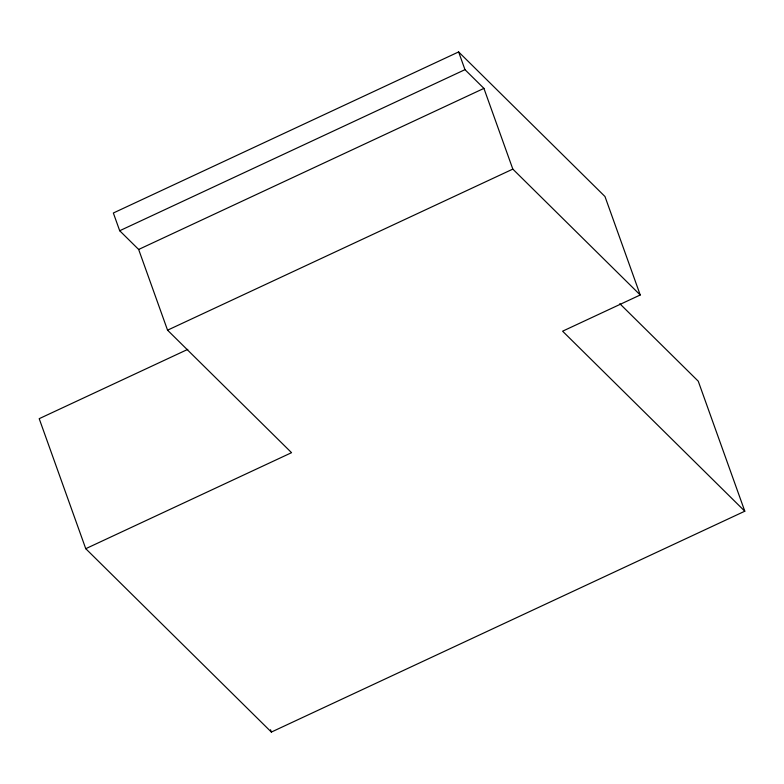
<?xml version="1.0" encoding="UTF-8"?>
<svg xmlns="http://www.w3.org/2000/svg" width="784" height="784" viewBox="0 0 784 784"><rect width="100%" height="100%" fill="white"/><g stroke="black" fill="none" stroke-linecap="round" stroke-linejoin="round"><path stroke-width="1.18" d="M85.75 548.692L271.362 732.07L744.8 511.207L562.598 331.191L640.234 294.98L604.983 196.529L458.63 51.93L113.347 213.003L119.697 230.741L138.65 249.459L167.551 330.182L291.55 452.682L85.75 548.692L39.2 418.676L187.778 349.37M119.697 230.741L464.981 69.668L483.924 88.386L512.824 169.109L640.234 294.98M138.65 249.459L483.924 88.386M167.551 330.182L512.824 169.109M619.821 303.712L698.25 381.191L744.8 511.207M458.63 51.93L464.981 69.668M270.539 729.767L271.362 732.07"/></g></svg>
